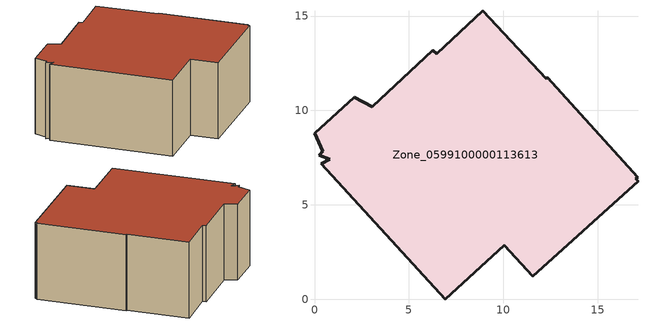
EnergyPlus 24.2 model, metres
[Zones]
Zone_0599100000113613
 floor ground (C_G): 8.91,15.28 12.27,11.68 12.34,11.75 17.11,6.46 17.03,6.38 17.13,6.26 11.55,1.23 10.06,2.86 6.92,0 0.36,7.19 0.81,7.42 0.24,7.63 0.45,7.83 0,8.8 2.1,10.7 3.06,10.2 6.25,13.18 6.47,12.99 z0
 wall outside (C_F): 17.03,6.38 17.11,6.46 12.34,11.75 12.27,11.68 8.91,15.28 6.47,12.99 6.25,13.18 3.06,10.2 2.1,10.7 0,8.8 0.45,7.83 0.24,7.63 0.81,7.42 0.36,7.19 6.92,0 10.06,2.86 11.55,1.23 17.13,6.26 17.03,6.38 z0:6.21
 roof outside (C_R): 0.36,7.19 6.92,0 10.06,2.86 11.55,1.23 17.13,6.26 17.03,6.38 17.11,6.46 12.34,11.75 12.27,11.68 8.91,15.28 6.47,12.99 6.25,13.18 3.06,10.2 2.1,10.7 0,8.8 0.45,7.83 0.24,7.63 0.81,7.42 z6.21
[BUILDING]
Pand.0599100000113613: North Axis=0; Terrain=City; Loads Convergence Tolerance Value=0.04; Temperature Convergence Tolerance Value=0.4; Solar Distribution=FullExterior; Maximum Number of Warmup Days=25; Minimum Number of Warmup Days=1
[Site:Location]
Rotterdam.The.Hague.AP_ZH_NLD Design_Conditions: Latitude=51.96; Longitude=4.45; Time Zone=1; Elevation=-4.5
[SITE:GROUNDTEMPERATURE:BUILDINGSURFACE]
18, 18, 18, 18, 18, 18, 18, 18, 18, 18, 18, 18
[MATERIAL] Thermal Absorptance=0.9; Solar Absorptance=0.7; Visible Absorptance=0.7
Name | Roughness | Thickness | Conductivity | Density | Specific Heat
G.D.1965 | MediumSmooth | 0.15 | 1 | 540 | 1210
F.D.1965 | Rough | 0.3 | 0.857143 | 1920 | 840
R.D.1965 | MediumRough | 0.2 | 0.08 | 1500 | 1000
[CONSTRUCTION]
C_G: G.D.1965
C_F: F.D.1965
C_R: R.D.1965
[ZONE]
Zone_0599100000113613: Type=1; Multiplier=1; Ceiling Height=Autocalculate; Volume=Autocalculate; Floor Area=autocalculate; Part of Total Floor Area=Yes
[ZONEINFILTRATION:DESIGNFLOWRATE]
Infil_Zone_0599100000113613: Zone or ZoneList or Space or SpaceList=Zone_0599100000113613; Schedule=AlwaysOn; Design Flow Rate Calculation Method=Flow/Area; Flow Rate per Floor Area=0.0042; Constant Term Coefficient=1; Temperature Term Coefficient=0; Velocity Term Coefficient=0; Velocity Squared Term Coefficient=0
[HVACTEMPLATE:ZONE:IDEALLOADSAIRSYSTEM]
Zone_0599100000113613: Maximum Heating Supply Air Temperature=50; Minimum Cooling Supply Air Temperature=13; Maximum Heating Supply Air Humidity Ratio=0.0156; Minimum Cooling Supply Air Humidity Ratio=0.0077; Heating Limit=NoLimit; Cooling Limit=NoLimit; Dehumidification Control Type=ConstantSensibleHeatRatio; Cooling Sensible Heat Ratio=0.7; Dehumidification Setpoint=60; Humidification Control Type=None; Humidification Setpoint=30; Outdoor Air Method=None; Outdoor Air Flow Rate per Person=0.00944; Outdoor Air Flow Rate per Zone Floor Area=0; Outdoor Air Flow Rate per Zone=0; Demand Controlled Ventilation Type=None; Outdoor Air Economizer Type=NoEconomizer; Heat Recovery Type=None; Sensible Heat Recovery Effectiveness=0.7; Latent Heat Recovery Effectiveness=0.65
[ZONECONTROL:THERMOSTAT]
ThermostatControl_Zone_0599100000113613: Zone or ZoneList=Zone_0599100000113613; Control Type Schedule=DualSetpointControlType; Control 1=Thermostat_Zone_0599100000113613; Temperature Difference Between Cutout And Setpoint=0
[THERMOSTATSETPOINT:DUALSETPOINT]
Thermostat_Zone_0599100000113613: Heating Setpoint Temperature Schedule=HeatingSetpoint_Zone_0599100000113613; Cooling Setpoint Temperature Schedule=CoolingSetpoint_Zone_0599100000113613
[SCHEDULE:COMPACT]
HeatingSetpoint_Zone_0599100000113613: Through: 12/31, For: AllDays, Until: 24:00, 21
CoolingSetpoint_Zone_0599100000113613: Through: 12/31, For: AllDays, Until: 24:00, 24
DualSetpointControlType: Through: 12/31, For: AllDays, Until: 24:00, 4
AlwaysOn: Through: 12/31, For: AllDays, Until: 24:00, 1
